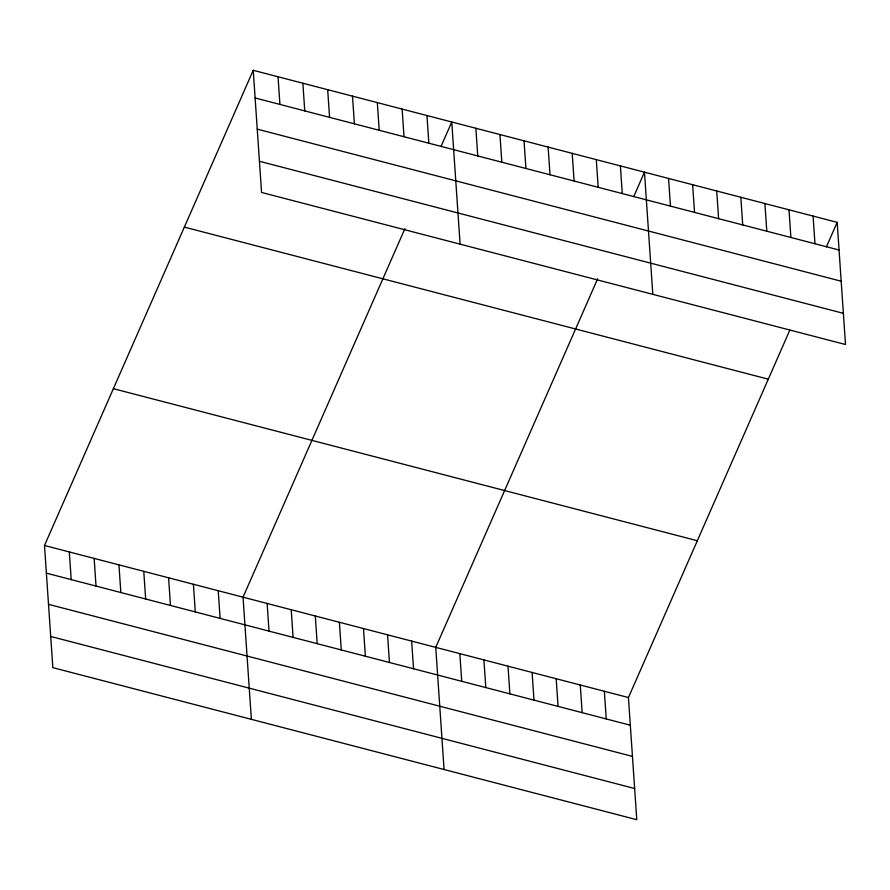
<?xml version="1.0" encoding="UTF-8"?>
<svg xmlns="http://www.w3.org/2000/svg" width="890" height="890" viewBox="0 0 890 890"><rect width="100%" height="100%" fill="white"/><g stroke="black" fill="none" stroke-linecap="round" stroke-linejoin="round"><path stroke-width="1.33" d="M789.819 330.168L628.44 697.549L636.773 819.701L52.833 667.645L44.5 545.481L253.227 70.299L837.167 222.355L845.5 344.519L261.56 192.451L253.227 70.299M404.95 228.574L243.037 597.179L251.369 719.343M441.006 146.494L451.764 121.997L460.097 244.16M597.657 278.759L435.744 647.364L444.066 769.527M633.713 196.679L644.471 172.182L652.804 294.334M826.41 246.864L837.167 222.355M255.119 97.967L839.059 250.023M257.243 129.15L841.184 281.207M259.435 161.279L843.375 313.336M184.352 227.106L768.293 379.173M113.375 388.674L697.326 540.731M44.5 545.481L628.44 697.549M46.391 573.149L630.331 725.216M48.516 604.332L632.456 756.4M50.708 636.461L634.648 788.518M813.082 216.081L814.973 243.76M788.996 209.817L790.887 237.485M764.91 203.543L766.791 231.211M740.825 197.268L742.705 224.936M716.728 190.994L718.619 218.662M692.643 184.72L694.534 212.398M668.557 178.445L670.448 206.124M620.386 165.907L622.266 193.575M596.3 159.633L598.18 187.301M572.203 153.358L574.095 181.026M604.355 691.274L606.246 718.942M548.118 147.084L550.009 174.763M580.269 685L582.16 712.668M524.032 140.809L525.923 168.488M556.183 678.725L558.063 706.393M499.946 134.546L501.827 162.214M532.098 672.451L533.978 700.13M475.861 128.271L477.741 155.939M508.001 666.176L509.892 693.855M483.915 659.913L485.807 687.581M426.955 115.533L428.835 143.201M459.83 653.638L461.721 681.306M402.135 109.07L404.016 136.749M377.316 102.606L379.207 130.285M411.658 641.089L413.539 668.757M352.496 96.142L354.387 123.821M387.562 634.815L389.453 662.494M327.676 89.679L329.567 117.358M363.476 628.551L365.367 656.219M302.867 83.226L304.747 110.894M339.39 622.277L341.282 649.945M315.305 616.002L317.185 643.67M278.047 76.763L279.927 104.43M291.219 609.728L293.099 637.396M267.134 603.453L269.014 631.132M218.228 590.726L220.108 618.394M193.408 584.263L195.288 611.931M168.588 577.799L170.48 605.467M143.768 571.335L145.66 599.003M118.949 564.872L120.84 592.54M94.14 558.408L96.02 586.076M69.32 551.945L71.2 579.613"/></g></svg>
